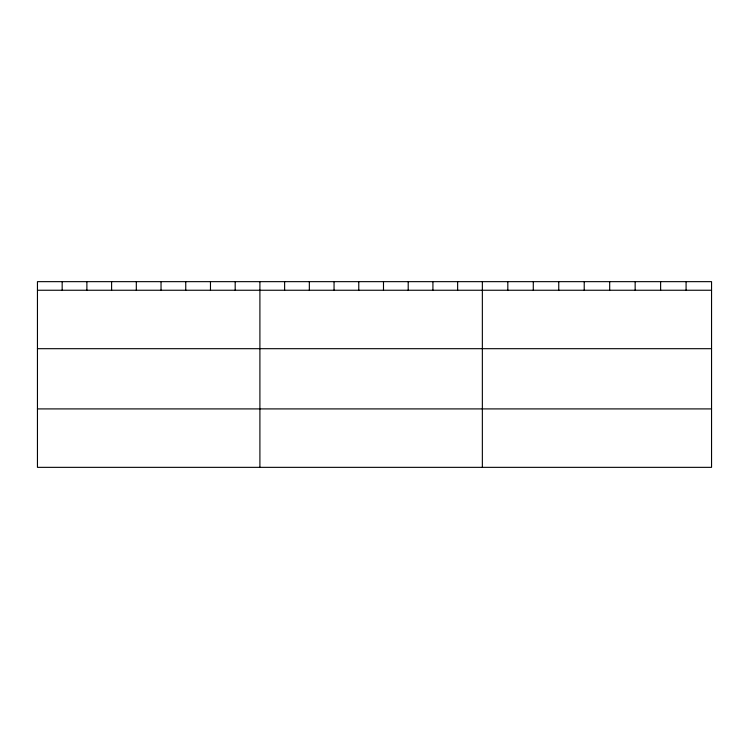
<?xml version="1.0" encoding="UTF-8"?>
<svg xmlns="http://www.w3.org/2000/svg" width="749" height="749" viewBox="0 0 749 749"><rect width="100%" height="100%" fill="white"/><g stroke="black" fill="none" stroke-linecap="round" stroke-linejoin="round"><path stroke-width="1.12" d="M711.55 290.247L711.55 467.348L37.45 467.348L37.45 281.652L711.55 281.652L711.55 290.247L37.45 290.247M37.45 348.688L711.55 348.688M37.45 408.907L711.55 408.907M686.084 281.652L686.084 290.247M660.618 281.652L660.618 290.247M635.152 281.652L635.152 290.247M609.686 281.652L609.686 290.247M584.22 281.652L584.22 290.247M558.754 281.652L558.754 290.247M533.288 281.652L533.288 290.247M507.822 281.652L507.822 290.247M482.356 281.652L482.356 467.348M457.639 281.652L457.639 290.247M432.922 281.652L432.922 290.247M408.205 281.652L408.205 290.247M383.488 281.652L383.488 290.247M358.771 281.652L358.771 290.247M334.054 281.652L334.054 290.247M309.337 281.652L309.337 290.247M284.62 281.652L284.62 290.247M259.903 281.652L259.903 467.348M235.186 281.652L235.186 290.247M210.469 281.652L210.469 290.247M185.752 281.652L185.752 290.247M161.035 281.652L161.035 290.247M136.318 281.652L136.318 290.247M111.601 281.652L111.601 290.247M86.884 281.652L86.884 290.247M62.167 281.652L62.167 290.247"/></g></svg>
